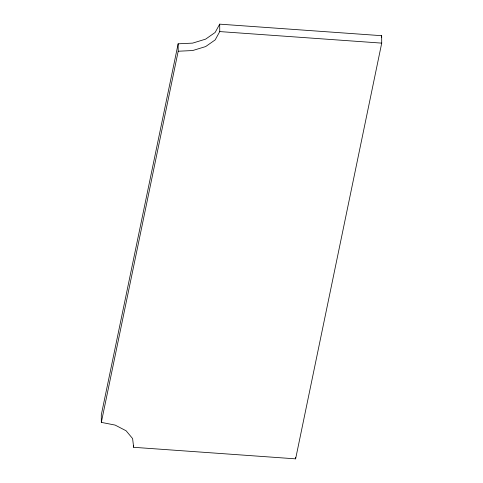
<?xml version="1.0" encoding="UTF-8"?>
<svg xmlns="http://www.w3.org/2000/svg" width="483" height="483" viewBox="0 0 483 483"><rect width="100%" height="100%" fill="white"/><g stroke="black" fill="none" stroke-linecap="round" stroke-linejoin="round"><path stroke-width="0.72" d="M178.142 43.808L101.285 414.957L101.333 422.377L115.117 425.082L126.099 430.77L132.608 438.57L133.652 447.306L295.62 458.85L381.715 43.12L381.667 35.694L219.699 24.15L215.122 32.482L205.613 39.141L192.632 43.12L178.142 43.808L178.191 51.234L101.333 422.377M381.365 37.173L381.667 35.694M219.699 24.15L219.747 31.576L215.17 39.902L205.661 46.567L192.681 50.54L178.191 51.234M219.747 31.576L381.715 43.12M295.614 457.365L295.62 458.85M133.646 445.821L133.652 447.306"/></g></svg>
